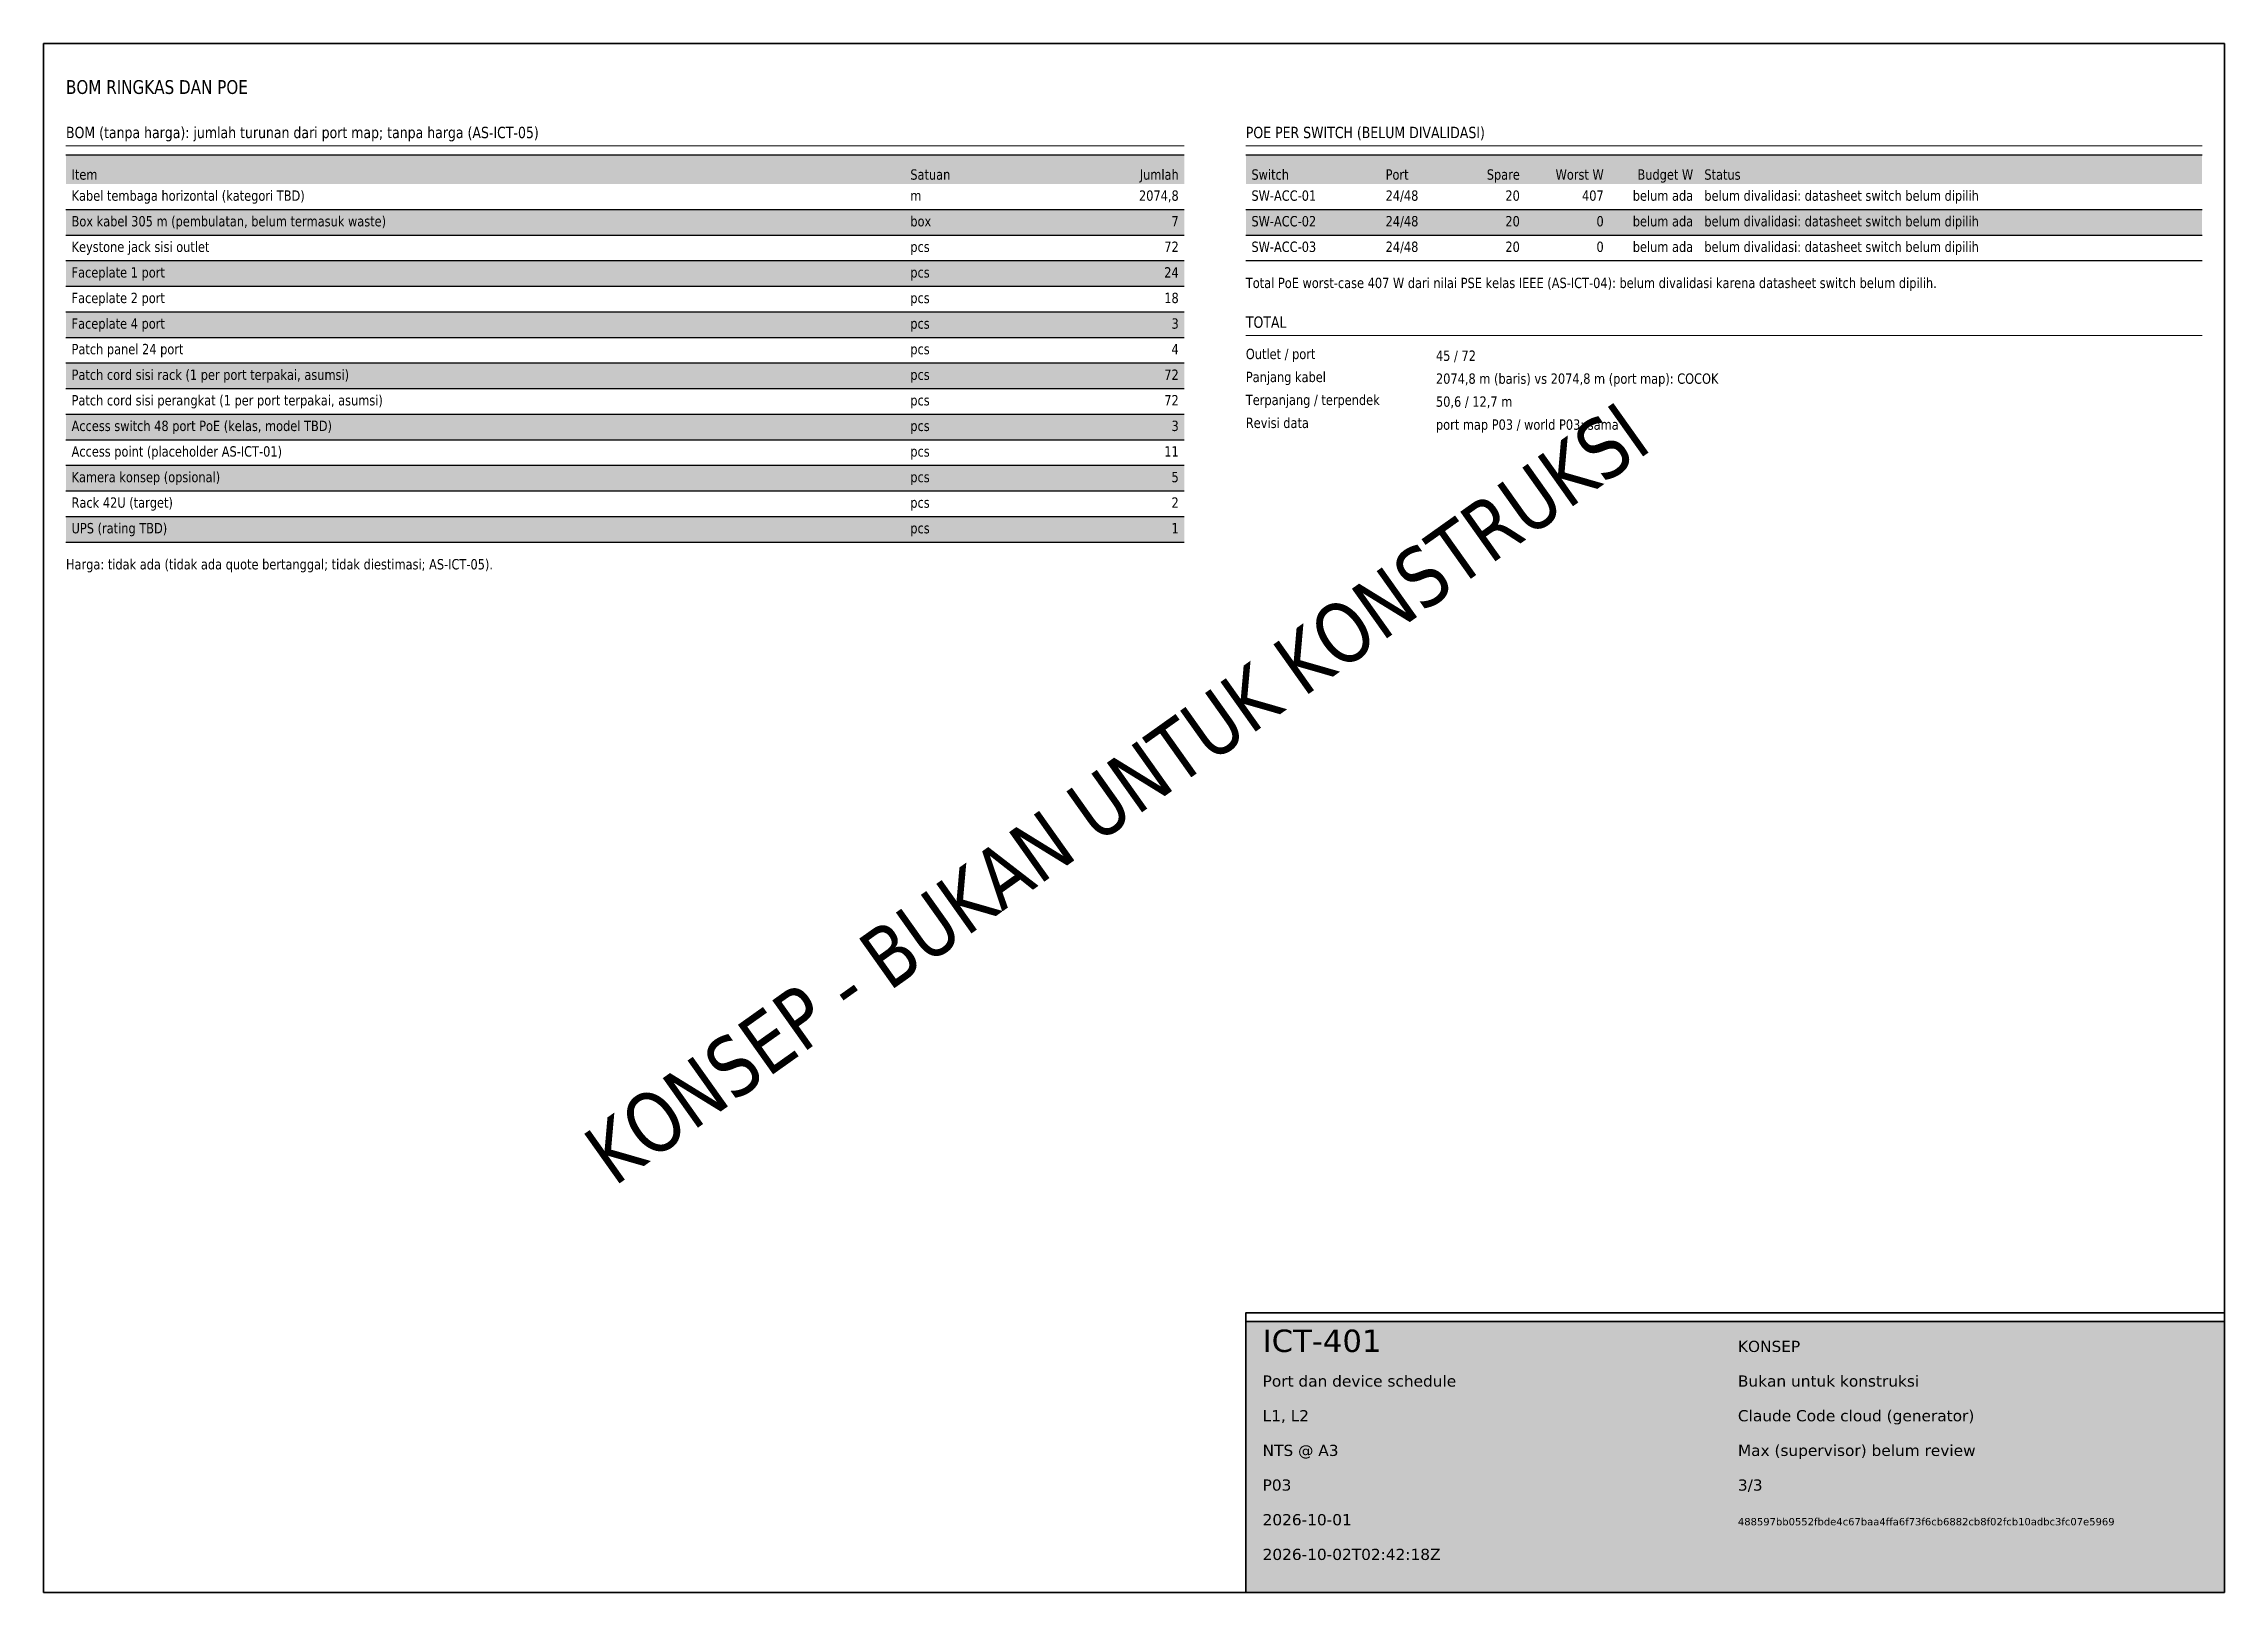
# Paper-space layout 'ICT-401-3' of a CAD drawing. Header units: millimetres. Extents: x 20 to 410, y 10 to 287.
import ezdxf
from ezdxf.enums import TextEntityAlignment as Align

# ---------------------------------------------------------------- set-up
doc = ezdxf.new("R2010")
doc.units = ezdxf.units.MM
for name, color, linetype, lineweight, true_color in [('A-ANNO-NOTE', 7, 'Continuous', 18, 0x22302a), ('A-ANNO-TTLB', 7, 'Continuous', 35, 0x1f4d3a), ('A-ANNO-WMRK', 7, 'Continuous', 13, 0xe8eeea)]:
    doc.layers.add(name, color=color, linetype=linetype, lineweight=lineweight, true_color=true_color)
doc.layers.add('A-ANNO-SCHD', color=7, linetype='Continuous')
doc.styles.add('KR-SANS', font='DejaVuSans.ttf', dxfattribs={"width": 0.8})

# ---------------------------------------------------------------- blocks, each defined once
blk = doc.blocks.new('KR-TTLB-G')
at = {"layer": 'A-ANNO-TTLB'}
blk.add_lwpolyline([(0, 0), (175, 0), (175, 50), (0, 50)], close=True, dxfattribs=at)
at = {"layer": 'A-ANNO-TTLB', "style": 'KR-SANS'}
for tag, p, height in [('KR_SHEET_ID', (3, 43), 4), ('KR_STATUS', (88, 43), 2), ('KR_TITLE', (3, 36.8), 2), ('KR_NOTE', (88, 36.8), 2), ('KR_FLOOR', (3, 30.6), 2), ('KR_DRAWN', (88, 30.6), 2), ('KR_SCALE', (3, 24.4), 2), ('KR_CHECK', (88, 24.4), 2), ('KR_REVISION', (3, 18.2), 2), ('KR_PAGE', (88, 18.2), 2), ('KR_REV_DATE', (3, 12), 2), ('KR_WORLD_SHA256', (88, 12), 1.3), ('KR_RENDER_UTC', (3, 5.8), 2)]:
    blk.add_attdef(tag, p, '', height=height, dxfattribs=at)

psp = doc.layouts.new('ICT-401-3')

# ---------------------------------------------------------------- hatches: boundary and pattern name
at = {"layer": 'A-ANNO-SCHD', "true_color": 0xdfe9e3}
h = psp.add_hatch(color=254, dxfattribs=at)
h.dxf.hatch_style = 1
h.paths.add_polyline_path([(24, 261.91), (224, 261.91), (224, 267.09), (24, 267.09)])
h = psp.add_hatch(color=254, dxfattribs=at)
h.dxf.hatch_style = 1
h.paths.add_polyline_path([(235, 261.91), (406, 261.91), (406, 267.09), (235, 267.09)])
at = {"layer": 'A-ANNO-SCHD', "true_color": 0xf1f5f2}
h = psp.add_hatch(color=7, dxfattribs=at)
h.dxf.hatch_style = 1
h.paths.add_polyline_path([(24, 252.76), (224, 252.76), (224, 257.34), (24, 257.34)])
h = psp.add_hatch(color=7, dxfattribs=at)
h.dxf.hatch_style = 1
h.paths.add_polyline_path([(235, 252.76), (406, 252.76), (406, 257.34), (235, 257.34)])
h = psp.add_hatch(color=7, dxfattribs=at)
h.dxf.hatch_style = 1
h.paths.add_polyline_path([(24, 243.61), (224, 243.61), (224, 248.19), (24, 248.19)])
h = psp.add_hatch(color=7, dxfattribs=at)
h.dxf.hatch_style = 1
h.paths.add_polyline_path([(24, 234.46), (224, 234.46), (224, 239.04), (24, 239.04)])
h = psp.add_hatch(color=7, dxfattribs=at)
h.dxf.hatch_style = 1
h.paths.add_polyline_path([(24, 225.31), (224, 225.31), (224, 229.89), (24, 229.89)])
h = psp.add_hatch(color=7, dxfattribs=at)
h.dxf.hatch_style = 1
h.paths.add_polyline_path([(24, 216.16), (224, 216.16), (224, 220.74), (24, 220.74)])
h = psp.add_hatch(color=7, dxfattribs=at)
h.dxf.hatch_style = 1
h.paths.add_polyline_path([(24, 207.01), (224, 207.01), (224, 211.59), (24, 211.59)])
h = psp.add_hatch(color=7, dxfattribs=at)
h.dxf.hatch_style = 1
h.paths.add_polyline_path([(24, 197.86), (224, 197.86), (224, 202.44), (24, 202.44)])
at = {"layer": 'A-ANNO-TTLB', "true_color": 0xffffff}
h = psp.add_hatch(color=7, dxfattribs=at)
h.dxf.hatch_style = 1
h.paths.add_polyline_path([(235, 10), (410, 10), (410, 58.47), (235, 58.47)])

# ---------------------------------------------------------------- linework, layer by layer
at = {"layer": 'A-ANNO-NOTE', "color": 119, "true_color": 0x1f4d3a}
for points in [[(24, 268.69), (224, 268.69)], [(235, 268.69), (406, 268.69)], [(235, 234.77), (406, 234.77)]]:
    psp.add_lwpolyline(points, dxfattribs=at)
at = {"layer": 'A-ANNO-SCHD', "color": 119, "true_color": 0x1f4d3a}
for points in [[(24, 267.09), (224, 267.09)], [(235, 267.09), (406, 267.09)], [(235, 248.19), (406, 248.19)], [(24, 197.86), (224, 197.86)]]:
    psp.add_lwpolyline(points, dxfattribs=at)
at = {"layer": 'A-ANNO-SCHD', "color": 254, "true_color": 0xc9d6cf}
for points in [[(24, 257.34), (224, 257.34)], [(235, 257.34), (406, 257.34)], [(24, 252.76), (224, 252.76)], [(235, 252.76), (406, 252.76)], [(24, 248.19), (224, 248.19)], [(235, 248.19), (406, 248.19)], [(24, 243.61), (224, 243.61)], [(24, 239.04), (224, 239.04)], [(24, 234.46), (224, 234.46)], [(24, 229.89), (224, 229.89)], [(24, 225.31), (224, 225.31)], [(24, 220.74), (224, 220.74)], [(24, 216.16), (224, 216.16)], [(24, 211.59), (224, 211.59)], [(24, 207.01), (224, 207.01)], [(24, 202.44), (224, 202.44)], [(24, 197.86), (224, 197.86)]]:
    psp.add_lwpolyline(points, dxfattribs=at)
at = {"layer": 'A-ANNO-TTLB', "color": 119, "true_color": 0x1f4d3a}
for points in [[(20, 10), (410, 10), (410, 287), (20, 287)], [(235, 10), (410, 10), (410, 58.47), (235, 58.47)]]:
    psp.add_lwpolyline(points, close=True, dxfattribs=at)

# ---------------------------------------------------------------- block references
at = {"layer": 'A-ANNO-TTLB'}
psp.add_blockref('KR-TTLB-G', (235, 10), dxfattribs=at).add_auto_attribs({'KR_SHEET_ID': 'ICT-401', 'KR_TITLE': 'Port dan device schedule', 'KR_FLOOR': 'L1, L2', 'KR_SCALE': 'NTS @ A3', 'KR_REVISION': 'P03', 'KR_REV_DATE': '2026-10-01', 'KR_RENDER_UTC': '2026-10-02T02:42:18Z', 'KR_STATUS': 'KONSEP', 'KR_NOTE': 'Bukan untuk konstruksi', 'KR_DRAWN': 'Claude Code cloud (generator)', 'KR_CHECK': 'Max (supervisor) belum review', 'KR_PAGE': '3/3', 'KR_WORLD_SHA256': '488597bb0552fbde4c67baa4ffa6f73f6cb6882cb8f02fcb10adbc3fc07e5969'})

# ---------------------------------------------------------------- texts
at = {"layer": 'A-ANNO-NOTE', "color": 119, "true_color": 0x1f4d3a, "style": 'KR-SANS', "width": 0.8}
for s, height, p in [('BOM RINGKAS DAN POE', 2.4694, (24, 278)), ('BOM (tanpa harga): jumlah turunan dari port map; tanpa harga (AS-ICT-05)', 2.0373, (24, 270.09)), ('POE PER SWITCH (BELUM DIVALIDASI)', 2.0373, (235, 270.09)), ('TOTAL', 2.037, (235, 236.17)), ('Outlet / port', 1.8521, (235, 230.57)), ('Panjang kabel', 1.8521, (235, 226.46)), ('Terpanjang / terpendek', 1.8521, (235, 222.36)), ('Revisi data', 1.8521, (235, 218.25))]:
    psp.add_text(s, height=height, dxfattribs=at).set_placement(p)
at = {"layer": 'A-ANNO-NOTE', "color": 250, "true_color": 0x22302a, "style": 'KR-SANS', "width": 0.8}
for s, height, p in [('Total PoE worst-case 407 W dari nilai PSE kelas IEEE (AS-ICT-04): belum divalidasi karena datasheet switch belum dipilih.', 1.85208, (235, 243.28)), ('45 / 72', 1.852, (269, 230.26)), ('2074,8 m (baris) vs 2074,8 m (port map): COCOK', 1.8521, (269, 226.16)), ('50,6 / 12,7 m', 1.8521, (269, 222.05)), ('port map P03 / world P03: sama', 1.8521, (269, 217.94)), ('Harga: tidak ada (tidak ada quote bertanggal; tidak diestimasi; AS-ICT-05).', 1.8521, (24, 192.96))]:
    psp.add_text(s, height=height, dxfattribs=at).set_placement(p)
at = {"layer": 'A-ANNO-SCHD', "color": 119, "true_color": 0x1f4d3a, "style": 'KR-SANS', "width": 0.8}
for s, p in [('Item', (25, 262.66)), ('Satuan', (175, 262.66)), ('Switch', (236, 262.66)), ('Port', (260, 262.66)), ('Status', (317, 262.66)), ('SW-ACC-01', (236, 258.89)), ('SW-ACC-02', (236, 254.31)), ('SW-ACC-03', (236, 249.74))]:
    psp.add_text(s, height=1.852, dxfattribs=at).set_placement(p)
for s, p in [('Jumlah', (223, 262.66)), ('Spare', (284, 262.66)), ('Worst W', (299, 262.66)), ('Budget W', (315, 262.66))]:
    psp.add_text(s, height=1.852, dxfattribs=at).set_placement(p, align=Align.RIGHT)
at = {"layer": 'A-ANNO-SCHD', "color": 250, "true_color": 0x22302a, "style": 'KR-SANS', "width": 0.8}
for s, height, p in [('Kabel tembaga horizontal (kategori TBD)', 1.8521, (25, 258.89)), ('m', 1.85, (175, 258.89)), ('24/48', 1.852, (260, 258.89)), ('belum divalidasi: datasheet switch belum dipilih', 1.8521, (317, 258.89)), ('Box kabel 305 m (pembulatan, belum termasuk waste)', 1.8521, (25, 254.31)), ('box', 1.852, (175, 254.31)), ('24/48', 1.852, (260, 254.31)), ('belum divalidasi: datasheet switch belum dipilih', 1.8521, (317, 254.31)), ('Keystone jack sisi outlet', 1.8521, (25, 249.74)), ('pcs', 1.852, (175, 249.74)), ('24/48', 1.852, (260, 249.74)), ('belum divalidasi: datasheet switch belum dipilih', 1.8521, (317, 249.74)), ('Faceplate 1 port', 1.8521, (25, 245.16)), ('pcs', 1.852, (175, 245.16)), ('Faceplate 2 port', 1.8521, (25, 240.59)), ('pcs', 1.852, (175, 240.59)), ('Faceplate 4 port', 1.8521, (25, 236.01)), ('pcs', 1.852, (175, 236.01)), ('Patch panel 24 port', 1.8521, (25, 231.44)), ('pcs', 1.852, (175, 231.44)), ('Patch cord sisi rack (1 per port terpakai, asumsi)', 1.8521, (25, 226.86)), ('pcs', 1.852, (175, 226.86)), ('Patch cord sisi perangkat (1 per port terpakai, asumsi)', 1.8521, (25, 222.29)), ('pcs', 1.852, (175, 222.29)), ('Access switch 48 port PoE (kelas, model TBD)', 1.8521, (25, 217.71)), ('pcs', 1.852, (175, 217.71)), ('Access point (placeholder AS-ICT-01)', 1.8521, (25, 213.14)), ('pcs', 1.852, (175, 213.14)), ('Kamera konsep (opsional)', 1.8521, (25, 208.56)), ('pcs', 1.852, (175, 208.56)), ('Rack 42U (target)', 1.8521, (25, 203.99)), ('pcs', 1.852, (175, 203.99)), ('UPS (rating TBD)', 1.8521, (25, 199.41)), ('pcs', 1.852, (175, 199.41))]:
    psp.add_text(s, height=height, dxfattribs=at).set_placement(p)
for s, height, p in [('2074,8', 1.852, (223, 258.89)), ('20', 1.852, (284, 258.89)), ('407', 1.852, (299, 258.89)), ('belum ada', 1.852, (315, 258.89)), ('7', 1.85, (223, 254.31)), ('20', 1.852, (284, 254.31)), ('0', 1.85, (299, 254.31)), ('belum ada', 1.852, (315, 254.31)), ('72', 1.852, (223, 249.74)), ('20', 1.852, (284, 249.74)), ('0', 1.85, (299, 249.74)), ('belum ada', 1.852, (315, 249.74)), ('24', 1.852, (223, 245.16)), ('18', 1.852, (223, 240.59)), ('3', 1.85, (223, 236.01)), ('4', 1.85, (223, 231.44)), ('72', 1.852, (223, 226.86)), ('72', 1.852, (223, 222.29)), ('3', 1.85, (223, 217.71)), ('11', 1.852, (223, 213.14)), ('5', 1.85, (223, 208.56)), ('2', 1.85, (223, 203.99)), ('1', 1.85, (223, 199.41))]:
    psp.add_text(s, height=height, dxfattribs=at).set_placement(p, align=Align.RIGHT)
at = {"layer": 'A-ANNO-WMRK', "color": 254, "true_color": 0xdde4e1, "style": 'KR-SANS', "width": 0.8}
psp.add_text('KONSEP - BUKAN UNTUK KONSTRUKSI', height=10.8656, rotation=35.3845, dxfattribs=at).set_placement((215, 148.5), align=Align.CENTER)

doc.saveas('drawing.dxf')
